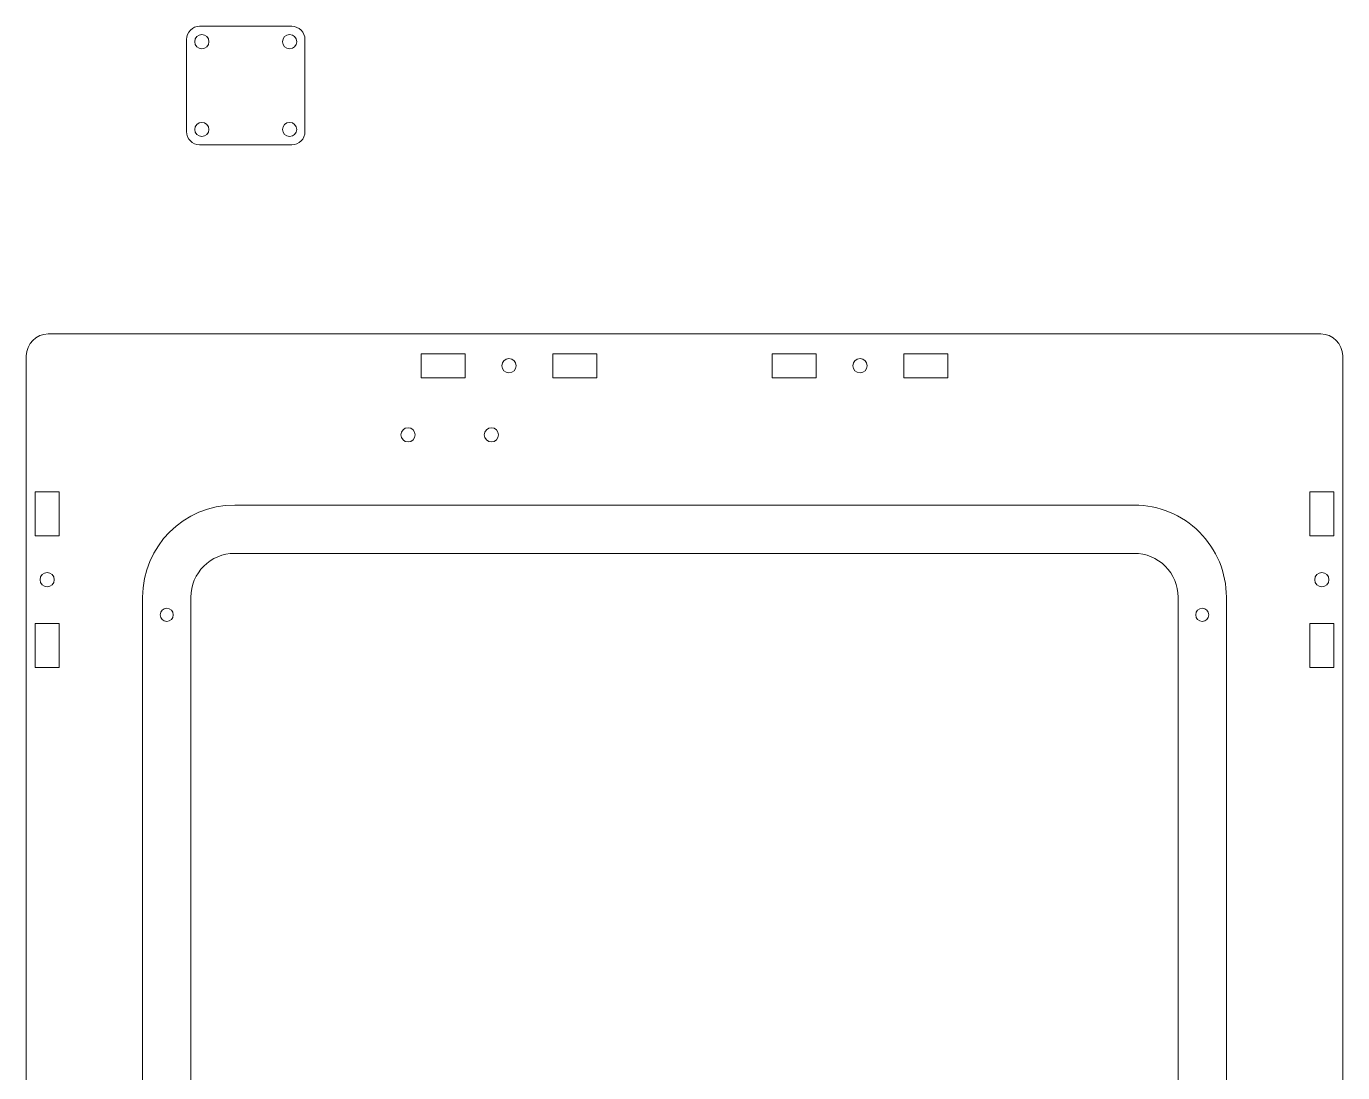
# Model space of a CAD drawing. Header units: millimetres. Extents: x -350 to 1050, y -3 to 474.
# Drawn here: x -350 to -50, y 235.1 to 473.5 of the extents above; entities that cross this region are included whole.
import ezdxf

# ---------------------------------------------------------------- set-up
doc = ezdxf.new("R2010")
doc.units = ezdxf.units.MM
doc.header["$MEASUREMENT"] = 0
doc.layers.get('0').update_dxf_attribs({"linetype": 'CONTINUOUS', "lineweight": 0, "true_color": 0x000000})
doc.layers.add('AcrylicCover', color=3, linetype='CONTINUOUS', lineweight=0)

# ---------------------------------------------------------------- blocks, each defined once
blk = doc.blocks.new('AcrylicCover')
blk.add_lwpolyline([(102.5, 218.8, -0.414215), (123.5, 197.8), (123.5, 10, -0.414214), (102.5, -11), (-102.5, -11, -0.414214), (-123.5, 10), (-123.5, 197.8, -0.414212), (-102.5, 218.8)], format="xyb", close=True)
at = {"linetype": 'Continuous'}
for centre in [(-118, 193.8), (118, 193.8), (-118, 14), (118, 14)]:
    blk.add_circle(centre, 1.5, dxfattribs=at)

msp = doc.modelspace()

# ---------------------------------------------------------------- linework, layer by layer
for p, q in [((-289.5, 473.5), (-310.5, 473.5)), ((-313.5, 470.5), (-313.5, 449.5)), ((-286.5, 449.5), (-286.5, 470.5)), ((-289.5, 446.5), (-310.5, 446.5)), ((-55, 403.4), (-345, 403.4)), ((-350, 398.4), (-350, 1.6)), ((-260, 398.9), (-260, 393.4)), ((-260, 398.9), (-250, 398.9)), ((-250, 393.4), (-250, 398.9)), ((-230, 398.9), (-230, 393.4)), ((-230, 398.9), (-220, 398.9)), ((-220, 393.4), (-220, 398.9)), ((-180, 398.9), (-180, 393.4)), ((-180, 398.9), (-170, 398.9)), ((-170, 393.4), (-170, 398.9)), ((-150, 398.9), (-150, 393.4)), ((-150, 398.9), (-140, 398.9)), ((-140, 393.4), (-140, 398.9)), ((-50, 1.6), (-50, 398.4)), ((-260, 393.4), (-250, 393.4)), ((-230, 393.4), (-220, 393.4)), ((-180, 393.4), (-170, 393.4)), ((-150, 393.4), (-140, 393.4)), ((-342.5, 367.4), (-348, 367.4)), ((-348, 357.4), (-348, 367.4)), ((-342.5, 357.4), (-342.5, 367.4)), ((-57.5, 367.4), (-57.5, 357.4)), ((-52, 367.4), (-57.5, 367.4)), ((-52, 367.4), (-52, 357.4)), ((-348, 357.4), (-342.5, 357.4)), ((-57.5, 357.4), (-52, 357.4)), ((-302.5, 353.4), (-97.5, 353.4)), ((-312.5, 155.6), (-312.5, 343.4)), ((-87.5, 155.6), (-87.5, 343.4)), ((-342.5, 337.4), (-348, 337.4)), ((-348, 327.4), (-348, 337.4)), ((-342.5, 327.4), (-342.5, 337.4)), ((-57.5, 337.4), (-57.5, 327.4)), ((-52, 337.4), (-57.5, 337.4)), ((-52, 337.4), (-52, 327.4)), ((-348, 327.4), (-342.5, 327.4)), ((-57.5, 327.4), (-52, 327.4))]:
    msp.add_line(p, q)
for centre in [(-310, 470), (-310, 470), (-290, 470), (-290, 470), (-310, 450), (-310, 450), (-290, 450), (-290, 450), (-240, 396.15), (-160, 396.15), (-263, 380.4), (-244, 380.4), (-345.25, 347.4), (-54.75, 347.4)]:
    msp.add_circle(centre, 1.62)
for centre, radius, start, end in [((-310.5, 470.5), 3, 90.0001, 180.0001), ((-289.5, 470.5), 3, 0.0001, 90.0001), ((-310.5, 449.5), 3, 180.0001, 270.0001), ((-289.5, 449.5), 3, 270.0001, 0.0001), ((-345, 398.4), 5, 90, 180), ((-55, 398.4), 5, 0, 90), ((-302.5, 343.4), 10, 90.0003, 180), ((-97.5, 343.4), 10, 0, 90.0003)]:
    msp.add_arc(centre, radius, start, end)

# ---------------------------------------------------------------- block references
at = {"layer": 'AcrylicCover', "linetype": 'Continuous'}
msp.add_blockref('AcrylicCover', (-200, 145.6), dxfattribs=at)

doc.saveas('drawing.dxf')
